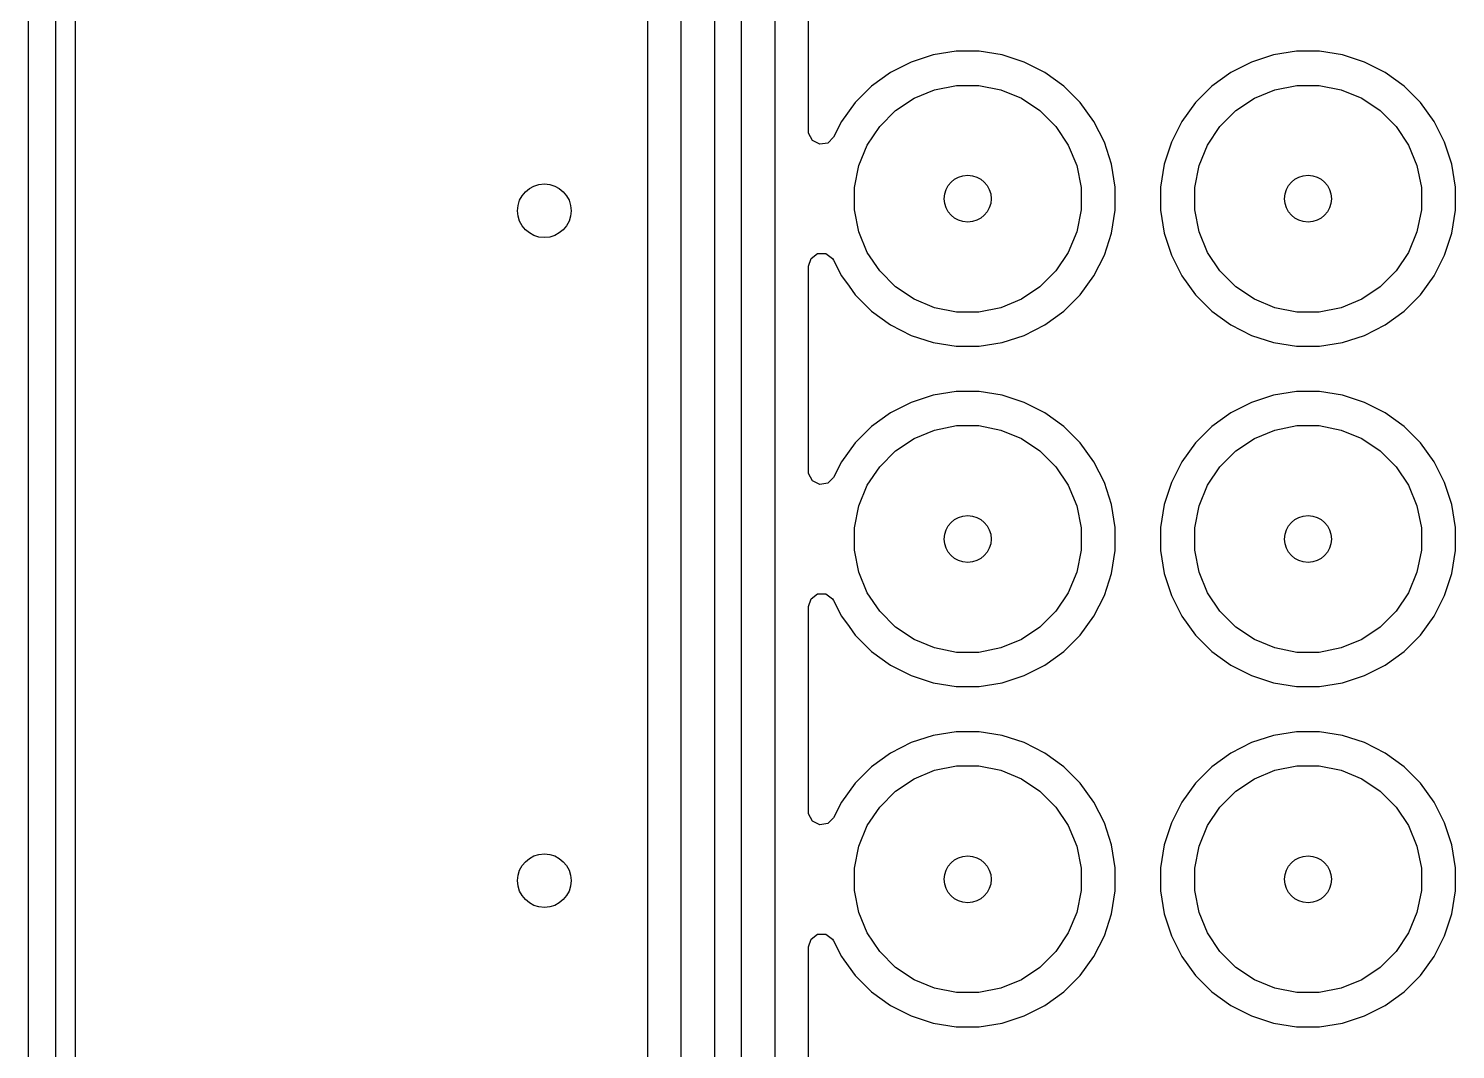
# Model space of a CAD drawing. Extents: x 0 to 130, y -140 to 0.
# Drawn here: x -0.1 to 10.55, y -66.26 to -58.64 of the extents above; entities that cross this region are included whole.
import ezdxf

# ---------------------------------------------------------------- set-up
doc = ezdxf.new("R2010")
doc.units = 0
doc.layers.add('BLACK', color=7, linetype='CONTINUOUS')

msp = doc.modelspace()

# ---------------------------------------------------------------- linework, layer by layer
at = {"layer": 'BLACK', "linetype": 'CONTINUOUS'}
for p, q in [((-0.1, -140), (-0.1, 0)), ((0.1, -0.1), (0.1, -139.9)), ((0.2505, -100.463385), (0.2505, -51.252566)), ((4.5205, -51.252566), (4.5205, -96.045438)), ((4.771, -95.996), (4.771, -51.302)), ((5.021, -51.353776), (5.021, -95.944224)), ((5.221, -95.809604), (5.221, -51.488396)), ((5.471, -51.540172), (5.471, -95.757828)), ((5.7215, -59.406138), (5.7215, -57.873861)), ((6.487558, -58.890125), (6.333214, -58.968766)), ((6.487561, -58.890123), (6.487558, -58.890125)), ((6.652293, -58.836598), (6.487561, -58.890123)), ((6.652297, -58.836597), (6.652293, -58.836598)), ((6.823386, -58.8095), (6.652297, -58.836597)), ((6.823389, -58.8095), (6.823386, -58.8095)), ((6.996611, -58.8095), (6.823389, -58.8095)), ((6.996614, -58.8095), (6.996611, -58.8095)), ((7.167702, -58.836597), (6.996614, -58.8095)), ((7.167706, -58.836598), (7.167702, -58.836597)), ((7.332438, -58.890123), (7.167706, -58.836598)), ((7.332441, -58.890125), (7.332438, -58.890123)), ((7.486785, -58.968766), (7.332441, -58.890125)), ((9.027558, -58.890125), (8.873214, -58.968766)), ((9.027561, -58.890123), (9.027558, -58.890125)), ((9.192293, -58.836598), (9.027561, -58.890123)), ((9.192297, -58.836597), (9.192293, -58.836598)), ((9.363386, -58.8095), (9.192297, -58.836597)), ((9.363389, -58.8095), (9.363386, -58.8095)), ((9.536611, -58.8095), (9.363389, -58.8095)), ((9.536614, -58.8095), (9.536611, -58.8095)), ((9.707702, -58.836597), (9.536614, -58.8095)), ((9.707706, -58.836598), (9.707702, -58.836597)), ((9.872438, -58.890123), (9.707706, -58.836598)), ((9.872441, -58.890125), (9.872438, -58.890123)), ((10.026785, -58.968766), (9.872441, -58.890125)), ((6.333214, -58.968766), (6.193073, -59.070585)), ((7.486787, -58.968767), (7.486785, -58.968766)), ((7.486788, -58.968768), (7.486787, -58.968767)), ((7.626928, -59.070586), (7.486788, -58.968768)), ((8.873214, -58.968766), (8.733073, -59.070585)), ((10.026787, -58.968767), (10.026785, -58.968766)), ((10.026788, -58.968768), (10.026787, -58.968767)), ((10.166928, -59.070586), (10.026788, -58.968768)), ((6.193073, -59.070585), (6.070585, -59.193073)), ((6.509313, -59.160367), (6.663258, -59.096601)), ((6.663258, -59.096601), (6.826685, -59.064093)), ((6.826685, -59.064093), (6.993315, -59.064093)), ((6.993315, -59.064093), (7.156742, -59.096601)), ((7.156742, -59.096601), (7.310687, -59.160367)), ((7.749414, -59.193072), (7.626928, -59.070586)), ((8.733073, -59.070585), (8.610585, -59.193073)), ((9.049313, -59.160367), (9.203258, -59.096601)), ((9.203258, -59.096601), (9.366685, -59.064093)), ((9.366685, -59.064093), (9.533315, -59.064093)), ((9.533315, -59.064093), (9.696742, -59.096601)), ((9.696742, -59.096601), (9.850687, -59.160367)), ((10.289414, -59.193072), (10.166928, -59.070586)), ((6.070585, -59.193073), (5.968766, -59.333214)), ((6.370766, -59.252941), (6.509313, -59.160367)), ((7.310687, -59.160367), (7.449234, -59.252941)), ((7.851232, -59.333212), (7.749414, -59.193072)), ((8.610585, -59.193073), (8.508766, -59.333214)), ((8.910766, -59.252941), (9.049313, -59.160367)), ((9.850687, -59.160367), (9.989234, -59.252941)), ((10.391232, -59.333212), (10.289414, -59.193072)), ((6.252941, -59.370766), (6.370766, -59.252941)), ((7.449234, -59.252941), (7.567059, -59.370766)), ((8.792941, -59.370766), (8.910766, -59.252941)), ((9.989234, -59.252941), (10.107059, -59.370766)), ((5.722719, -59.421625), (5.7215, -59.406138)), ((5.750497, -59.476142), (5.722719, -59.421625)), ((5.968766, -59.333214), (5.90871, -59.451083)), ((6.160367, -59.509313), (6.252941, -59.370766)), ((7.567059, -59.370766), (7.659633, -59.509313)), ((7.929873, -59.487555), (7.851232, -59.333212)), ((8.508766, -59.333214), (8.430125, -59.487558)), ((8.700367, -59.509313), (8.792941, -59.370766)), ((10.107059, -59.370766), (10.199633, -59.509313)), ((10.469873, -59.487555), (10.391232, -59.333212)), ((5.805013, -59.503919), (5.750497, -59.476142)), ((5.865445, -59.494348), (5.805013, -59.503919)), ((5.90871, -59.451083), (5.865445, -59.494348)), ((6.096601, -59.663258), (6.160367, -59.509313)), ((7.659633, -59.509313), (7.723399, -59.663258)), ((7.929873, -59.487557), (7.929873, -59.487555)), ((7.929874, -59.487558), (7.929873, -59.487557)), ((7.929876, -59.487561), (7.929874, -59.487558)), ((7.983401, -59.652293), (7.929876, -59.487561)), ((8.430123, -59.487561), (8.376598, -59.652293)), ((8.430125, -59.487558), (8.430123, -59.487561)), ((8.636601, -59.663258), (8.700367, -59.509313)), ((10.199633, -59.509313), (10.263399, -59.663258)), ((10.469873, -59.487557), (10.469873, -59.487555)), ((10.469874, -59.487558), (10.469873, -59.487557)), ((10.469876, -59.487561), (10.469874, -59.487558)), ((10.523401, -59.652293), (10.469876, -59.487561)), ((6.064093, -59.826685), (6.096601, -59.663258)), ((7.723399, -59.663258), (7.755907, -59.826685)), ((7.983402, -59.652297), (7.983401, -59.652293)), ((8.0105, -59.823385), (7.983402, -59.652297)), ((8.376597, -59.652297), (8.3495, -59.823385)), ((8.376598, -59.652293), (8.376597, -59.652297)), ((8.604093, -59.826685), (8.636601, -59.663258)), ((10.263399, -59.663258), (10.295907, -59.826685)), ((10.523402, -59.652297), (10.523401, -59.652293)), ((10.5505, -59.823385), (10.523402, -59.652297)), ((6.064093, -59.993315), (6.064093, -59.826685)), ((7.755907, -59.826685), (7.755907, -59.993315)), ((8.0105, -59.996614), (8.0105, -59.823385)), ((8.3495, -59.823385), (8.3495, -59.996614)), ((8.604093, -59.993315), (8.604093, -59.826685)), ((10.295907, -59.826685), (10.295907, -59.993315)), ((10.5505, -59.996614), (10.5505, -59.823385)), ((6.096601, -60.156742), (6.064093, -59.993315)), ((7.755907, -59.993315), (7.723399, -60.156742)), ((7.983402, -60.167702), (8.0105, -59.996614)), ((8.3495, -59.996614), (8.376597, -60.167702)), ((8.636601, -60.156742), (8.604093, -59.993315)), ((10.295907, -59.993315), (10.263399, -60.156742)), ((10.523402, -60.167702), (10.5505, -59.996614)), ((6.160367, -60.310687), (6.096601, -60.156742)), ((7.723399, -60.156742), (7.659633, -60.310687)), ((7.929876, -60.332438), (7.983401, -60.167706)), ((7.983401, -60.167706), (7.983402, -60.167702)), ((8.376597, -60.167702), (8.376598, -60.167706)), ((8.376598, -60.167706), (8.430123, -60.332438)), ((8.700367, -60.310687), (8.636601, -60.156742)), ((10.263399, -60.156742), (10.199633, -60.310687)), ((10.469876, -60.332438), (10.523401, -60.167706)), ((10.523401, -60.167706), (10.523402, -60.167702)), ((5.7215, -60.413861), (5.740407, -60.35567)), ((5.740407, -60.35567), (5.789907, -60.319706)), ((5.789907, -60.319706), (5.851093, -60.319706)), ((5.851093, -60.319706), (5.900593, -60.35567)), ((5.900593, -60.35567), (5.90871, -60.368916)), ((5.90871, -60.368916), (5.968766, -60.486786)), ((6.252941, -60.449234), (6.160367, -60.310687)), ((7.659633, -60.310687), (7.567059, -60.449234)), ((7.851232, -60.486788), (7.929873, -60.332445)), ((7.929873, -60.332445), (7.929874, -60.33244)), ((7.929874, -60.33244), (7.929876, -60.332438)), ((8.430123, -60.332438), (8.430125, -60.332441)), ((8.430125, -60.332441), (8.430126, -60.332444)), ((8.430126, -60.332444), (8.430127, -60.332445)), ((8.430127, -60.332445), (8.508768, -60.486788)), ((8.792941, -60.449234), (8.700367, -60.310687)), ((10.199633, -60.310687), (10.107059, -60.449234)), ((10.391232, -60.486788), (10.469873, -60.332445)), ((10.469873, -60.332445), (10.469874, -60.33244)), ((10.469874, -60.33244), (10.469876, -60.332438)), ((5.7215, -61.946138), (5.7215, -60.413861)), ((5.968766, -60.486786), (6.024451, -60.56343)), ((6.370766, -60.567059), (6.252941, -60.449234)), ((7.567059, -60.449234), (7.449234, -60.567059)), ((7.749414, -60.626928), (7.851232, -60.486788)), ((8.508768, -60.486788), (8.610586, -60.626928)), ((8.910766, -60.567059), (8.792941, -60.449234)), ((10.107059, -60.449234), (9.989234, -60.567059)), ((10.289414, -60.626928), (10.391232, -60.486788)), ((6.024451, -60.56343), (6.070586, -60.626928)), ((6.509313, -60.659633), (6.370766, -60.567059)), ((7.449234, -60.567059), (7.310687, -60.659633)), ((9.049313, -60.659633), (8.910766, -60.567059)), ((9.989234, -60.567059), (9.850687, -60.659633)), ((6.070586, -60.626928), (6.193072, -60.749414)), ((6.663258, -60.723399), (6.509313, -60.659633)), ((7.310687, -60.659633), (7.156742, -60.723399)), ((7.626928, -60.749414), (7.749414, -60.626928)), ((8.610586, -60.626928), (8.733072, -60.749414)), ((9.203258, -60.723399), (9.049313, -60.659633)), ((9.850687, -60.659633), (9.696742, -60.723399)), ((10.166928, -60.749414), (10.289414, -60.626928)), ((6.193072, -60.749414), (6.333212, -60.851232)), ((6.826685, -60.755907), (6.663258, -60.723399)), ((6.993315, -60.755907), (6.826685, -60.755907)), ((7.156742, -60.723399), (6.993315, -60.755907)), ((7.486788, -60.851232), (7.626928, -60.749414)), ((8.733072, -60.749414), (8.873212, -60.851232)), ((9.366685, -60.755907), (9.203258, -60.723399)), ((9.533315, -60.755907), (9.366685, -60.755907)), ((9.696742, -60.723399), (9.533315, -60.755907)), ((10.026788, -60.851232), (10.166928, -60.749414)), ((6.333212, -60.851232), (6.487555, -60.929873)), ((7.332445, -60.929873), (7.486788, -60.851232)), ((8.873212, -60.851232), (9.027555, -60.929873)), ((9.872445, -60.929873), (10.026788, -60.851232)), ((6.487555, -60.929873), (6.487557, -60.929873)), ((6.487557, -60.929873), (6.487558, -60.929874)), ((6.487558, -60.929874), (6.487561, -60.929876)), ((6.487561, -60.929876), (6.652293, -60.983401)), ((6.652293, -60.983401), (6.652297, -60.983402)), ((6.652297, -60.983402), (6.823386, -61.0105)), ((6.823386, -61.0105), (6.823389, -61.0105)), ((6.823389, -61.0105), (6.996614, -61.0105)), ((6.996614, -61.0105), (7.167702, -60.983402)), ((7.167702, -60.983402), (7.167706, -60.983401)), ((7.167706, -60.983401), (7.332438, -60.929876)), ((7.332438, -60.929876), (7.33244, -60.929874)), ((7.33244, -60.929874), (7.332445, -60.929873)), ((9.027555, -60.929873), (9.027557, -60.929873)), ((9.027557, -60.929873), (9.027558, -60.929874)), ((9.027558, -60.929874), (9.027561, -60.929876)), ((9.027561, -60.929876), (9.192293, -60.983401)), ((9.192293, -60.983401), (9.192297, -60.983402)), ((9.192297, -60.983402), (9.363386, -61.0105)), ((9.363386, -61.0105), (9.363389, -61.0105)), ((9.363389, -61.0105), (9.536614, -61.0105)), ((9.536614, -61.0105), (9.707702, -60.983402)), ((9.707702, -60.983402), (9.707706, -60.983401)), ((9.707706, -60.983401), (9.872438, -60.929876)), ((9.872438, -60.929876), (9.87244, -60.929874)), ((9.87244, -60.929874), (9.872445, -60.929873)), ((6.487558, -61.430125), (6.333214, -61.508766)), ((6.487561, -61.430123), (6.487558, -61.430125)), ((6.652293, -61.376598), (6.487561, -61.430123)), ((6.652297, -61.376597), (6.652293, -61.376598)), ((6.823386, -61.3495), (6.652297, -61.376597)), ((6.823389, -61.3495), (6.823386, -61.3495)), ((6.996611, -61.3495), (6.823389, -61.3495)), ((6.996614, -61.3495), (6.996611, -61.3495)), ((7.167702, -61.376597), (6.996614, -61.3495)), ((7.167706, -61.376598), (7.167702, -61.376597)), ((7.332438, -61.430123), (7.167706, -61.376598)), ((7.332441, -61.430125), (7.332438, -61.430123)), ((7.486785, -61.508766), (7.332441, -61.430125)), ((9.027558, -61.430125), (8.873214, -61.508766)), ((9.027561, -61.430123), (9.027558, -61.430125)), ((9.192293, -61.376598), (9.027561, -61.430123)), ((9.192297, -61.376597), (9.192293, -61.376598)), ((9.363386, -61.3495), (9.192297, -61.376597)), ((9.363389, -61.3495), (9.363386, -61.3495)), ((9.536611, -61.3495), (9.363389, -61.3495)), ((9.536614, -61.3495), (9.536611, -61.3495)), ((9.707702, -61.376597), (9.536614, -61.3495)), ((9.707706, -61.376598), (9.707702, -61.376597)), ((9.872438, -61.430123), (9.707706, -61.376598)), ((9.872441, -61.430125), (9.872438, -61.430123)), ((10.026785, -61.508766), (9.872441, -61.430125)), ((6.333214, -61.508766), (6.193073, -61.610585)), ((7.486787, -61.508767), (7.486785, -61.508766)), ((7.486788, -61.508768), (7.486787, -61.508767)), ((7.626928, -61.610586), (7.486788, -61.508768)), ((8.873214, -61.508766), (8.733073, -61.610585)), ((10.026787, -61.508767), (10.026785, -61.508766)), ((10.026788, -61.508768), (10.026787, -61.508767)), ((10.166928, -61.610586), (10.026788, -61.508768)), ((6.193073, -61.610585), (6.070585, -61.733073)), ((6.509313, -61.700367), (6.663258, -61.636601)), ((6.663258, -61.636601), (6.826685, -61.604093)), ((6.826685, -61.604093), (6.993315, -61.604093)), ((6.993315, -61.604093), (7.156742, -61.636601)), ((7.156742, -61.636601), (7.310687, -61.700367)), ((7.749414, -61.733072), (7.626928, -61.610586)), ((8.733073, -61.610585), (8.610585, -61.733073)), ((9.049313, -61.700367), (9.203258, -61.636601)), ((9.203258, -61.636601), (9.366685, -61.604093)), ((9.366685, -61.604093), (9.533315, -61.604093)), ((9.533315, -61.604093), (9.696742, -61.636601)), ((9.696742, -61.636601), (9.850687, -61.700367)), ((10.289414, -61.733072), (10.166928, -61.610586)), ((6.070585, -61.733073), (5.968766, -61.873214)), ((6.370766, -61.792941), (6.509313, -61.700367)), ((7.310687, -61.700367), (7.449234, -61.792941)), ((7.851232, -61.873212), (7.749414, -61.733072)), ((8.610585, -61.733073), (8.508766, -61.873214)), ((8.910766, -61.792941), (9.049313, -61.700367)), ((9.850687, -61.700367), (9.989234, -61.792941)), ((10.391232, -61.873212), (10.289414, -61.733072)), ((5.968766, -61.873214), (5.90871, -61.991083)), ((6.252941, -61.910766), (6.370766, -61.792941)), ((7.449234, -61.792941), (7.567059, -61.910766)), ((7.929873, -62.027555), (7.851232, -61.873212)), ((8.508766, -61.873214), (8.430125, -62.027558)), ((8.792941, -61.910766), (8.910766, -61.792941)), ((9.989234, -61.792941), (10.107059, -61.910766)), ((10.469873, -62.027555), (10.391232, -61.873212)), ((5.722719, -61.961625), (5.7215, -61.946138)), ((5.750497, -62.016142), (5.722719, -61.961625)), ((6.160367, -62.049313), (6.252941, -61.910766)), ((7.567059, -61.910766), (7.659633, -62.049313)), ((8.700367, -62.049313), (8.792941, -61.910766)), ((10.107059, -61.910766), (10.199633, -62.049313)), ((5.805013, -62.043919), (5.750497, -62.016142)), ((5.865445, -62.034348), (5.805013, -62.043919)), ((5.90871, -61.991083), (5.865445, -62.034348)), ((6.096601, -62.203258), (6.160367, -62.049313)), ((7.659633, -62.049313), (7.723399, -62.203258)), ((7.929873, -62.027557), (7.929873, -62.027555)), ((7.929874, -62.027558), (7.929873, -62.027557)), ((7.929876, -62.027561), (7.929874, -62.027558)), ((7.983401, -62.192293), (7.929876, -62.027561)), ((8.430123, -62.027561), (8.376598, -62.192293)), ((8.430125, -62.027558), (8.430123, -62.027561)), ((8.636601, -62.203258), (8.700367, -62.049313)), ((10.199633, -62.049313), (10.263399, -62.203258)), ((10.469873, -62.027557), (10.469873, -62.027555)), ((10.469874, -62.027558), (10.469873, -62.027557)), ((10.469876, -62.027561), (10.469874, -62.027558)), ((10.523401, -62.192293), (10.469876, -62.027561)), ((7.983402, -62.192297), (7.983401, -62.192293)), ((8.0105, -62.363385), (7.983402, -62.192297)), ((8.376597, -62.192297), (8.3495, -62.363385)), ((8.376598, -62.192293), (8.376597, -62.192297)), ((10.523402, -62.192297), (10.523401, -62.192293)), ((10.5505, -62.363385), (10.523402, -62.192297)), ((6.064093, -62.366685), (6.096601, -62.203258)), ((7.723399, -62.203258), (7.755907, -62.366685)), ((8.604093, -62.366685), (8.636601, -62.203258)), ((10.263399, -62.203258), (10.295907, -62.366685)), ((6.064093, -62.533315), (6.064093, -62.366685)), ((7.755907, -62.366685), (7.755907, -62.533315)), ((8.0105, -62.536614), (8.0105, -62.363385)), ((8.3495, -62.363385), (8.3495, -62.536614)), ((8.604093, -62.533315), (8.604093, -62.366685)), ((10.295907, -62.366685), (10.295907, -62.533315)), ((10.5505, -62.536614), (10.5505, -62.363385)), ((6.096601, -62.696742), (6.064093, -62.533315)), ((7.755907, -62.533315), (7.723399, -62.696742)), ((7.983402, -62.707702), (8.0105, -62.536614)), ((8.3495, -62.536614), (8.376597, -62.707702)), ((8.636601, -62.696742), (8.604093, -62.533315)), ((10.295907, -62.533315), (10.263399, -62.696742)), ((10.523402, -62.707702), (10.5505, -62.536614)), ((6.160367, -62.850687), (6.096601, -62.696742)), ((7.723399, -62.696742), (7.659633, -62.850687)), ((7.929876, -62.872438), (7.983401, -62.707706)), ((7.983401, -62.707706), (7.983402, -62.707702)), ((8.376597, -62.707702), (8.376598, -62.707706)), ((8.376598, -62.707706), (8.430123, -62.872438)), ((8.700367, -62.850687), (8.636601, -62.696742)), ((10.263399, -62.696742), (10.199633, -62.850687)), ((10.469876, -62.872438), (10.523401, -62.707706)), ((10.523401, -62.707706), (10.523402, -62.707702)), ((5.7215, -62.953861), (5.740407, -62.89567)), ((5.740407, -62.89567), (5.789907, -62.859706)), ((5.789907, -62.859706), (5.851093, -62.859706)), ((5.851093, -62.859706), (5.900593, -62.89567)), ((5.900593, -62.89567), (5.90871, -62.908916)), ((5.90871, -62.908916), (5.968766, -63.026786)), ((6.252941, -62.989234), (6.160367, -62.850687)), ((7.659633, -62.850687), (7.567059, -62.989234)), ((7.851232, -63.026788), (7.929873, -62.872445)), ((7.929873, -62.872445), (7.929874, -62.87244)), ((7.929874, -62.87244), (7.929876, -62.872438)), ((8.430123, -62.872438), (8.430125, -62.872441)), ((8.430125, -62.872441), (8.430126, -62.872444)), ((8.430126, -62.872444), (8.430127, -62.872445)), ((8.430127, -62.872445), (8.508768, -63.026788)), ((8.792941, -62.989234), (8.700367, -62.850687)), ((10.199633, -62.850687), (10.107059, -62.989234)), ((10.391232, -63.026788), (10.469873, -62.872445)), ((10.469873, -62.872445), (10.469874, -62.87244)), ((10.469874, -62.87244), (10.469876, -62.872438)), ((5.7215, -64.486138), (5.7215, -62.953861)), ((5.968766, -63.026786), (6.024451, -63.10343)), ((6.370766, -63.107059), (6.252941, -62.989234)), ((7.567059, -62.989234), (7.449234, -63.107059)), ((7.749414, -63.166928), (7.851232, -63.026788)), ((8.508768, -63.026788), (8.610586, -63.166928)), ((8.910766, -63.107059), (8.792941, -62.989234)), ((10.107059, -62.989234), (9.989234, -63.107059)), ((10.289414, -63.166928), (10.391232, -63.026788)), ((6.024451, -63.10343), (6.070586, -63.166928)), ((6.509313, -63.199633), (6.370766, -63.107059)), ((7.449234, -63.107059), (7.310687, -63.199633)), ((9.049313, -63.199633), (8.910766, -63.107059)), ((9.989234, -63.107059), (9.850687, -63.199633)), ((6.070586, -63.166928), (6.193072, -63.289414)), ((6.663258, -63.263399), (6.509313, -63.199633)), ((6.826685, -63.295907), (6.663258, -63.263399)), ((7.156742, -63.263399), (6.993315, -63.295907)), ((7.310687, -63.199633), (7.156742, -63.263399)), ((7.626928, -63.289414), (7.749414, -63.166928)), ((8.610586, -63.166928), (8.733072, -63.289414)), ((9.203258, -63.263399), (9.049313, -63.199633)), ((9.366685, -63.295907), (9.203258, -63.263399)), ((9.696742, -63.263399), (9.533315, -63.295907)), ((9.850687, -63.199633), (9.696742, -63.263399)), ((10.166928, -63.289414), (10.289414, -63.166928)), ((6.193072, -63.289414), (6.333212, -63.391232)), ((6.993315, -63.295907), (6.826685, -63.295907)), ((7.486788, -63.391232), (7.626928, -63.289414)), ((8.733072, -63.289414), (8.873212, -63.391232)), ((9.533315, -63.295907), (9.366685, -63.295907)), ((10.026788, -63.391232), (10.166928, -63.289414)), ((6.333212, -63.391232), (6.487555, -63.469873)), ((6.487555, -63.469873), (6.487557, -63.469873)), ((6.487557, -63.469873), (6.487558, -63.469874)), ((6.487558, -63.469874), (6.487561, -63.469876)), ((6.487561, -63.469876), (6.652293, -63.523401)), ((7.167706, -63.523401), (7.332438, -63.469876)), ((7.332438, -63.469876), (7.33244, -63.469874)), ((7.33244, -63.469874), (7.332445, -63.469873)), ((7.332445, -63.469873), (7.486788, -63.391232)), ((8.873212, -63.391232), (9.027555, -63.469873)), ((9.027555, -63.469873), (9.027557, -63.469873)), ((9.027557, -63.469873), (9.027558, -63.469874)), ((9.027558, -63.469874), (9.027561, -63.469876)), ((9.027561, -63.469876), (9.192293, -63.523401)), ((9.707706, -63.523401), (9.872438, -63.469876)), ((9.872438, -63.469876), (9.87244, -63.469874)), ((9.87244, -63.469874), (9.872445, -63.469873)), ((9.872445, -63.469873), (10.026788, -63.391232)), ((6.652293, -63.523401), (6.652297, -63.523402)), ((6.652297, -63.523402), (6.823386, -63.5505)), ((6.823386, -63.5505), (6.823389, -63.5505)), ((6.823389, -63.5505), (6.996614, -63.5505)), ((6.996614, -63.5505), (7.167702, -63.523402)), ((7.167702, -63.523402), (7.167706, -63.523401)), ((9.192293, -63.523401), (9.192297, -63.523402)), ((9.192297, -63.523402), (9.363386, -63.5505)), ((9.363386, -63.5505), (9.363389, -63.5505)), ((9.363389, -63.5505), (9.536614, -63.5505)), ((9.536614, -63.5505), (9.707702, -63.523402)), ((9.707702, -63.523402), (9.707706, -63.523401)), ((6.823386, -63.8895), (6.652297, -63.916597)), ((6.823389, -63.8895), (6.823386, -63.8895)), ((6.996611, -63.8895), (6.823389, -63.8895)), ((6.996614, -63.8895), (6.996611, -63.8895)), ((7.167702, -63.916597), (6.996614, -63.8895)), ((9.363386, -63.8895), (9.192297, -63.916597)), ((9.363389, -63.8895), (9.363386, -63.8895)), ((9.536611, -63.8895), (9.363389, -63.8895)), ((9.536614, -63.8895), (9.536611, -63.8895)), ((9.707702, -63.916597), (9.536614, -63.8895)), ((6.487558, -63.970125), (6.333214, -64.048766)), ((6.487561, -63.970123), (6.487558, -63.970125)), ((6.652293, -63.916598), (6.487561, -63.970123)), ((6.652297, -63.916597), (6.652293, -63.916598)), ((7.167706, -63.916598), (7.167702, -63.916597)), ((7.332438, -63.970123), (7.167706, -63.916598)), ((7.332441, -63.970125), (7.332438, -63.970123)), ((7.486785, -64.048766), (7.332441, -63.970125)), ((9.027558, -63.970125), (8.873214, -64.048766)), ((9.027561, -63.970123), (9.027558, -63.970125)), ((9.192293, -63.916598), (9.027561, -63.970123)), ((9.192297, -63.916597), (9.192293, -63.916598)), ((9.707706, -63.916598), (9.707702, -63.916597)), ((9.872438, -63.970123), (9.707706, -63.916598)), ((9.872441, -63.970125), (9.872438, -63.970123)), ((10.026785, -64.048766), (9.872441, -63.970125)), ((6.333214, -64.048766), (6.193073, -64.150585)), ((7.486787, -64.048767), (7.486785, -64.048766)), ((7.486788, -64.048768), (7.486787, -64.048767)), ((7.626928, -64.150586), (7.486788, -64.048768)), ((8.873214, -64.048766), (8.733073, -64.150585)), ((10.026787, -64.048767), (10.026785, -64.048766)), ((10.026788, -64.048768), (10.026787, -64.048767)), ((10.166928, -64.150586), (10.026788, -64.048768)), ((6.193073, -64.150585), (6.070585, -64.273073)), ((6.509313, -64.240367), (6.663258, -64.176601)), ((6.663258, -64.176601), (6.826685, -64.144093)), ((6.826685, -64.144093), (6.993315, -64.144093)), ((6.993315, -64.144093), (7.156742, -64.176601)), ((7.156742, -64.176601), (7.310687, -64.240367)), ((7.749414, -64.273072), (7.626928, -64.150586)), ((8.733073, -64.150585), (8.610585, -64.273073)), ((9.049313, -64.240367), (9.203258, -64.176601)), ((9.203258, -64.176601), (9.366685, -64.144093)), ((9.366685, -64.144093), (9.533315, -64.144093)), ((9.533315, -64.144093), (9.696742, -64.176601)), ((9.696742, -64.176601), (9.850687, -64.240367)), ((10.289414, -64.273072), (10.166928, -64.150586)), ((6.070585, -64.273073), (5.968766, -64.413214)), ((6.370766, -64.332941), (6.509313, -64.240367)), ((7.310687, -64.240367), (7.449234, -64.332941)), ((7.851232, -64.413212), (7.749414, -64.273072)), ((8.610585, -64.273073), (8.508766, -64.413214)), ((8.910766, -64.332941), (9.049313, -64.240367)), ((9.850687, -64.240367), (9.989234, -64.332941)), ((10.391232, -64.413212), (10.289414, -64.273072)), ((5.968766, -64.413214), (5.90871, -64.531083)), ((6.252941, -64.450766), (6.370766, -64.332941)), ((7.449234, -64.332941), (7.567059, -64.450766)), ((7.929873, -64.567555), (7.851232, -64.413212)), ((8.508766, -64.413214), (8.430125, -64.567558)), ((8.792941, -64.450766), (8.910766, -64.332941)), ((9.989234, -64.332941), (10.107059, -64.450766)), ((10.469873, -64.567555), (10.391232, -64.413212)), ((5.722719, -64.501625), (5.7215, -64.486138)), ((5.750497, -64.556142), (5.722719, -64.501625)), ((5.90871, -64.531083), (5.865445, -64.574348)), ((6.160367, -64.589313), (6.252941, -64.450766)), ((7.567059, -64.450766), (7.659633, -64.589313)), ((8.700367, -64.589313), (8.792941, -64.450766)), ((10.107059, -64.450766), (10.199633, -64.589313)), ((5.805013, -64.583919), (5.750497, -64.556142)), ((5.865445, -64.574348), (5.805013, -64.583919)), ((6.096601, -64.743258), (6.160367, -64.589313)), ((7.659633, -64.589313), (7.723399, -64.743258)), ((7.929873, -64.567557), (7.929873, -64.567555)), ((7.929874, -64.567558), (7.929873, -64.567557)), ((7.929876, -64.567561), (7.929874, -64.567558)), ((7.983401, -64.732293), (7.929876, -64.567561)), ((8.430123, -64.567561), (8.376598, -64.732293)), ((8.430125, -64.567558), (8.430123, -64.567561)), ((8.636601, -64.743258), (8.700367, -64.589313)), ((10.199633, -64.589313), (10.263399, -64.743258)), ((10.469873, -64.567557), (10.469873, -64.567555)), ((10.469874, -64.567558), (10.469873, -64.567557)), ((10.469876, -64.567561), (10.469874, -64.567558)), ((10.523401, -64.732293), (10.469876, -64.567561)), ((6.064093, -64.906685), (6.096601, -64.743258)), ((7.723399, -64.743258), (7.755907, -64.906685)), ((7.983402, -64.732297), (7.983401, -64.732293)), ((8.0105, -64.903385), (7.983402, -64.732297)), ((8.376597, -64.732297), (8.3495, -64.903385)), ((8.376598, -64.732293), (8.376597, -64.732297)), ((8.604093, -64.906685), (8.636601, -64.743258)), ((10.263399, -64.743258), (10.295907, -64.906685)), ((10.523402, -64.732297), (10.523401, -64.732293)), ((10.5505, -64.903385), (10.523402, -64.732297)), ((6.064093, -65.073315), (6.064093, -64.906685)), ((7.755907, -64.906685), (7.755907, -65.073315)), ((8.0105, -65.076614), (8.0105, -64.903385)), ((8.3495, -64.903385), (8.3495, -65.076614)), ((8.604093, -65.073315), (8.604093, -64.906685)), ((10.295907, -64.906685), (10.295907, -65.073315)), ((10.5505, -65.076614), (10.5505, -64.903385)), ((6.096601, -65.236742), (6.064093, -65.073315)), ((7.755907, -65.073315), (7.723399, -65.236742)), ((8.636601, -65.236742), (8.604093, -65.073315)), ((10.295907, -65.073315), (10.263399, -65.236742)), ((7.983402, -65.247702), (8.0105, -65.076614)), ((8.3495, -65.076614), (8.376597, -65.247702)), ((10.523402, -65.247702), (10.5505, -65.076614)), ((6.160367, -65.390687), (6.096601, -65.236742)), ((7.723399, -65.236742), (7.659633, -65.390687)), ((7.929876, -65.412438), (7.983401, -65.247706)), ((7.983401, -65.247706), (7.983402, -65.247702)), ((8.376597, -65.247702), (8.376598, -65.247706)), ((8.376598, -65.247706), (8.430123, -65.412438)), ((8.700367, -65.390687), (8.636601, -65.236742)), ((10.263399, -65.236742), (10.199633, -65.390687)), ((10.469876, -65.412438), (10.523401, -65.247706)), ((10.523401, -65.247706), (10.523402, -65.247702)), ((6.252941, -65.529234), (6.160367, -65.390687)), ((7.659633, -65.390687), (7.567059, -65.529234)), ((8.792941, -65.529234), (8.700367, -65.390687)), ((10.199633, -65.390687), (10.107059, -65.529234)), ((5.7215, -65.493861), (5.740407, -65.43567)), ((5.7215, -67.026138), (5.7215, -65.493861)), ((5.740407, -65.43567), (5.789907, -65.399706)), ((5.789907, -65.399706), (5.851093, -65.399706)), ((5.851093, -65.399706), (5.900593, -65.43567)), ((5.900593, -65.43567), (5.90871, -65.448916)), ((5.90871, -65.448916), (5.968766, -65.566786)), ((7.851232, -65.566788), (7.929873, -65.412445)), ((7.929873, -65.412445), (7.929874, -65.41244)), ((7.929874, -65.41244), (7.929876, -65.412438)), ((8.430123, -65.412438), (8.430125, -65.412441)), ((8.430125, -65.412441), (8.430126, -65.412444)), ((8.430126, -65.412444), (8.430127, -65.412445)), ((8.430127, -65.412445), (8.508768, -65.566788)), ((10.391232, -65.566788), (10.469873, -65.412445)), ((10.469873, -65.412445), (10.469874, -65.41244)), ((10.469874, -65.41244), (10.469876, -65.412438)), ((5.968766, -65.566786), (5.985537, -65.589869)), ((5.985537, -65.589869), (6.070586, -65.706928)), ((6.370766, -65.647059), (6.252941, -65.529234)), ((7.567059, -65.529234), (7.449234, -65.647059)), ((7.749414, -65.706928), (7.851232, -65.566788)), ((8.508768, -65.566788), (8.610586, -65.706928)), ((8.910766, -65.647059), (8.792941, -65.529234)), ((10.107059, -65.529234), (9.989234, -65.647059)), ((10.289414, -65.706928), (10.391232, -65.566788)), ((6.070586, -65.706928), (6.193072, -65.829414)), ((6.509313, -65.739633), (6.370766, -65.647059)), ((7.449234, -65.647059), (7.310687, -65.739633)), ((7.626928, -65.829414), (7.749414, -65.706928)), ((8.610586, -65.706928), (8.733072, -65.829414)), ((9.049313, -65.739633), (8.910766, -65.647059)), ((9.989234, -65.647059), (9.850687, -65.739633)), ((10.166928, -65.829414), (10.289414, -65.706928)), ((6.663258, -65.803399), (6.509313, -65.739633)), ((6.826685, -65.835907), (6.663258, -65.803399)), ((7.156742, -65.803399), (6.993315, -65.835907)), ((7.310687, -65.739633), (7.156742, -65.803399)), ((9.203258, -65.803399), (9.049313, -65.739633)), ((9.366685, -65.835907), (9.203258, -65.803399)), ((9.696742, -65.803399), (9.533315, -65.835907)), ((9.850687, -65.739633), (9.696742, -65.803399)), ((6.193072, -65.829414), (6.333212, -65.931232)), ((6.993315, -65.835907), (6.826685, -65.835907)), ((7.486788, -65.931232), (7.626928, -65.829414)), ((8.733072, -65.829414), (8.873212, -65.931232)), ((9.533315, -65.835907), (9.366685, -65.835907)), ((10.026788, -65.931232), (10.166928, -65.829414)), ((6.333212, -65.931232), (6.487555, -66.009873)), ((6.487555, -66.009873), (6.487557, -66.009873)), ((6.487557, -66.009873), (6.487558, -66.009874)), ((6.487558, -66.009874), (6.487561, -66.009876)), ((6.487561, -66.009876), (6.652293, -66.063401)), ((7.167706, -66.063401), (7.332438, -66.009876)), ((7.332438, -66.009876), (7.33244, -66.009874)), ((7.33244, -66.009874), (7.332445, -66.009873)), ((7.332445, -66.009873), (7.486788, -65.931232)), ((8.873212, -65.931232), (9.027555, -66.009873)), ((9.027555, -66.009873), (9.027557, -66.009873)), ((9.027557, -66.009873), (9.027558, -66.009874)), ((9.027558, -66.009874), (9.027561, -66.009876)), ((9.027561, -66.009876), (9.192293, -66.063401)), ((9.707706, -66.063401), (9.872438, -66.009876)), ((9.872438, -66.009876), (9.87244, -66.009874)), ((9.87244, -66.009874), (9.872445, -66.009873)), ((9.872445, -66.009873), (10.026788, -65.931232)), ((6.652293, -66.063401), (6.652297, -66.063402)), ((6.652297, -66.063402), (6.823386, -66.0905)), ((6.823386, -66.0905), (6.823389, -66.0905)), ((6.823389, -66.0905), (6.996614, -66.0905)), ((6.996614, -66.0905), (7.167702, -66.063402)), ((7.167702, -66.063402), (7.167706, -66.063401)), ((9.192293, -66.063401), (9.192297, -66.063402)), ((9.192297, -66.063402), (9.363386, -66.0905)), ((9.363386, -66.0905), (9.363389, -66.0905)), ((9.363389, -66.0905), (9.536614, -66.0905)), ((9.536614, -66.0905), (9.707702, -66.063402)), ((9.707702, -66.063402), (9.707706, -66.063401))]:
    msp.add_line(p, q, dxfattribs=at)
at = {"layer": 'BLACK'}
for centre, radius in [((6.91, -59.91), 0.175), ((6.91, -59.91), 0.175), ((9.45, -59.91), 0.175), ((9.45, -59.91), 0.175), ((3.75, -60), 0.2), ((6.91, -62.45), 0.175), ((6.91, -62.45), 0.175), ((9.45, -62.45), 0.175), ((9.45, -62.45), 0.175), ((3.75, -65), 0.2), ((6.91, -64.99), 0.175), ((6.91, -64.99), 0.175), ((9.45, -64.99), 0.175), ((9.45, -64.99), 0.175)]:
    msp.add_circle(centre, radius, dxfattribs=at)
at = {"layer": 'WHITE'}
for centre in [(6.91, -59.91), (9.45, -59.91), (6.91, -62.45), (9.45, -62.45), (6.91, -64.99), (9.45, -64.99)]:
    msp.add_circle(centre, 0.175, dxfattribs=at)

doc.saveas('drawing.dxf')
